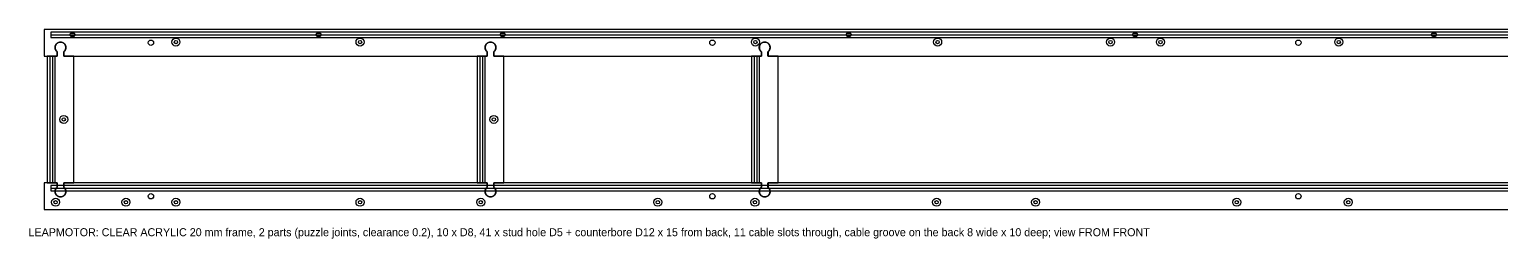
# Model space of a CAD drawing. Header units: millimetres. Extents: x 1 to 4490, y -44 to 271.
# Drawn here: x 1 to 2208, y -44 to 271 of the extents above; entities that cross this region are included whole.
import ezdxf

# ---------------------------------------------------------------- set-up
doc = ezdxf.new("R2010")
doc.units = ezdxf.units.MM
for name, color, linetype in [('ACRYLIC_20_CUT', 7, 'Continuous'), ('CABLE_SLOT_THROUGH', 30, 'Continuous'), ('COUNTERBORE_D12_DEPTH15_BACK', 6, 'Continuous'), ('GROOVE_BACK_8x10_DEEP', 4, 'Continuous'), ('GROOVE_BACK_AXIS', 2, 'Continuous'), ('HOLES_D8', 3, 'Continuous'), ('STUD_HOLE_D5_THROUGH', 1, 'Continuous'), ('TEXT', 8, 'Continuous')]:
    doc.layers.add(name, color=color, linetype=linetype)

msp = doc.modelspace()

# ---------------------------------------------------------------- linework, layer by layer
at = {"layer": 'ACRYLIC_20_CUT'}
for points in [[(2991, 270.714), (23.535, 270.714), (23.535, 230.714), (42.847, 230.714), (42.847, 237.015), (42.446, 237.344), (42.436, 237.353), (42.054, 237.711), (42.045, 237.72), (41.687, 238.102), (41.678, 238.112), (41.346, 238.517), (41.338, 238.527), (41.033, 238.953), (41.026, 238.964), (40.749, 239.408), (40.743, 239.419), (40.496, 239.881), (40.49, 239.893), (40.274, 240.37), (40.269, 240.382), (40.085, 240.872), (40.081, 240.884), (39.929, 241.385), (39.925, 241.398), (39.806, 241.908), (39.804, 241.92), (39.718, 242.437), (39.717, 242.45), (39.665, 242.971), (39.665, 242.984), (39.647, 243.507), (39.647, 243.52), (39.665, 244.043), (39.665, 244.057), (39.717, 244.577), (39.718, 244.59), (39.804, 245.107), (39.806, 245.12), (39.925, 245.63), (39.929, 245.642), (40.081, 246.143), (40.085, 246.156), (40.269, 246.646), (40.274, 246.658), (40.49, 247.135), (40.496, 247.146), (40.743, 247.608), (40.749, 247.619), (41.026, 248.064), (41.033, 248.075), (41.338, 248.5), (41.346, 248.511), (41.678, 248.915), (41.687, 248.925), (42.045, 249.307), (42.054, 249.317), (42.436, 249.674), (42.446, 249.683), (42.85, 250.015), (42.861, 250.023), (43.286, 250.328), (43.297, 250.335), (43.742, 250.612), (43.753, 250.618), (44.215, 250.865), (44.226, 250.871), (44.703, 251.087), (44.715, 251.092), (45.205, 251.276), (45.218, 251.281), (45.719, 251.432), (45.731, 251.436), (46.241, 251.555), (46.254, 251.557), (46.771, 251.643), (46.784, 251.644), (47.305, 251.696), (47.318, 251.696), (47.841, 251.714), (47.854, 251.714), (48.377, 251.696), (48.39, 251.696), (48.911, 251.644), (48.924, 251.643), (49.441, 251.557), (49.453, 251.555), (49.963, 251.436), (49.976, 251.432), (50.477, 251.281), (50.489, 251.276), (50.979, 251.092), (50.991, 251.087), (51.468, 250.871), (51.48, 250.865), (51.942, 250.618), (51.953, 250.612), (52.398, 250.335), (52.408, 250.328), (52.834, 250.023), (52.844, 250.015), (53.249, 249.683), (53.259, 249.674), (53.641, 249.317), (53.65, 249.307), (54.008, 248.925), (54.017, 248.915), (54.349, 248.511), (54.357, 248.5), (54.662, 248.075), (54.669, 248.064), (54.945, 247.619), (54.952, 247.608), (55.199, 247.146), (55.204, 247.135), (55.421, 246.658), (55.426, 246.646), (55.61, 246.156), (55.614, 246.143), (55.766, 245.642), (55.77, 245.63), (55.888, 245.12), (55.891, 245.107), (55.976, 244.59), (55.978, 244.577), (56.029, 244.057), (56.03, 244.043), (56.047, 243.52), (56.047, 243.507), (56.03, 242.984), (56.029, 242.971), (55.978, 242.45), (55.976, 242.437), (55.891, 241.92), (55.888, 241.908), (55.77, 241.398), (55.766, 241.385), (55.614, 240.884), (55.61, 240.872), (55.426, 240.382), (55.421, 240.37), (55.204, 239.893), (55.199, 239.881), (54.952, 239.419), (54.945, 239.408), (54.669, 238.964), (54.662, 238.953), (54.357, 238.527), (54.349, 238.517), (54.017, 238.112), (54.008, 238.102), (53.65, 237.72), (53.641, 237.711), (53.259, 237.353), (53.249, 237.344), (52.847, 237.015), (52.847, 230.714), (687.485, 230.714), (687.485, 237.015), (687.083, 237.344), (687.074, 237.353), (686.692, 237.711), (686.682, 237.72), (686.324, 238.102), (686.316, 238.112), (685.984, 238.517), (685.976, 238.527), (685.671, 238.953), (685.664, 238.964), (685.387, 239.408), (685.381, 239.419), (685.134, 239.881), (685.128, 239.893), (684.912, 240.37), (684.907, 240.382), (684.723, 240.872), (684.718, 240.884), (684.566, 241.385), (684.563, 241.398), (684.444, 241.908), (684.442, 241.92), (684.356, 242.437), (684.355, 242.45), (684.303, 242.971), (684.302, 242.984), (684.285, 243.507), (684.285, 243.52), (684.302, 244.043), (684.303, 244.057), (684.355, 244.577), (684.356, 244.59), (684.442, 245.107), (684.444, 245.12), (684.563, 245.63), (684.566, 245.642), (684.718, 246.143), (684.723, 246.156), (684.907, 246.646), (684.912, 246.658), (685.128, 247.135), (685.134, 247.146), (685.381, 247.608), (685.387, 247.619), (685.664, 248.064), (685.671, 248.075), (685.976, 248.5), (685.984, 248.511), (686.316, 248.915), (686.324, 248.925), (686.682, 249.307), (686.692, 249.317), (687.074, 249.674), (687.083, 249.683), (687.488, 250.015), (687.499, 250.023), (687.924, 250.328), (687.935, 250.335), (688.38, 250.612), (688.391, 250.618), (688.853, 250.865), (688.864, 250.871), (689.341, 251.087), (689.353, 251.092), (689.843, 251.276), (689.856, 251.281), (690.357, 251.432), (690.369, 251.436), (690.879, 251.555), (690.892, 251.557), (691.408, 251.643), (691.421, 251.644), (691.942, 251.696), (691.955, 251.696), (692.479, 251.714), (692.492, 251.714), (693.015, 251.696), (693.028, 251.696), (693.549, 251.644), (693.562, 251.643), (694.078, 251.557), (694.091, 251.555), (694.601, 251.436), (694.614, 251.432), (695.115, 251.281), (695.127, 251.276), (695.617, 251.092), (695.629, 251.087), (696.106, 250.871), (696.118, 250.865), (696.579, 250.618), (696.591, 250.612), (697.035, 250.335), (697.046, 250.328), (697.472, 250.023), (697.482, 250.015), (697.887, 249.683), (697.897, 249.674), (698.279, 249.317), (698.288, 249.307), (698.646, 248.925), (698.654, 248.915), (698.987, 248.511), (698.995, 248.5), (699.299, 248.075), (699.307, 248.064), (699.583, 247.619), (699.59, 247.608), (699.837, 247.146), (699.842, 247.135), (700.058, 246.658), (700.063, 246.646), (700.248, 246.156), (700.252, 246.143), (700.404, 245.642), (700.407, 245.63), (700.526, 245.12), (700.529, 245.107), (700.614, 244.59), (700.616, 244.577), (700.667, 244.057), (700.668, 244.043), (700.685, 243.52), (700.685, 243.507), (700.668, 242.984), (700.667, 242.971), (700.616, 242.45), (700.614, 242.437), (700.529, 241.92), (700.526, 241.908), (700.407, 241.398), (700.404, 241.385), (700.252, 240.884), (700.248, 240.872), (700.063, 240.382), (700.058, 240.37), (699.842, 239.893), (699.837, 239.881), (699.59, 239.419), (699.583, 239.408), (699.307, 238.964), (699.299, 238.953), (698.995, 238.527), (698.987, 238.517), (698.654, 238.112), (698.646, 238.102), (698.288, 237.72), (698.279, 237.711), (697.897, 237.353), (697.887, 237.344), (697.485, 237.015), (697.485, 230.714), (1098.532, 230.714), (1098.532, 237.015), (1098.13, 237.344), (1098.12, 237.353), (1097.738, 237.711), (1097.729, 237.72), (1097.371, 238.102), (1097.363, 238.112), (1097.03, 238.517), (1097.022, 238.527), (1096.718, 238.953), (1096.71, 238.964), (1096.434, 239.408), (1096.427, 239.419), (1096.181, 239.881), (1096.175, 239.893), (1095.959, 240.37), (1095.954, 240.382), (1095.769, 240.872), (1095.765, 240.884), (1095.613, 241.385), (1095.61, 241.398), (1095.491, 241.908), (1095.488, 241.92), (1095.403, 242.437), (1095.401, 242.45), (1095.35, 242.971), (1095.349, 242.984), (1095.332, 243.507), (1095.332, 243.52), (1095.349, 244.043), (1095.35, 244.057), (1095.401, 244.577), (1095.403, 244.59), (1095.488, 245.107), (1095.491, 245.12), (1095.61, 245.63), (1095.613, 245.642), (1095.765, 246.143), (1095.769, 246.156), (1095.954, 246.646), (1095.959, 246.658), (1096.175, 247.135), (1096.181, 247.146), (1096.427, 247.608), (1096.434, 247.619), (1096.71, 248.064), (1096.718, 248.075), (1097.022, 248.5), (1097.03, 248.511), (1097.363, 248.915), (1097.371, 248.925), (1097.729, 249.307), (1097.738, 249.317), (1098.12, 249.674), (1098.13, 249.683), (1098.535, 250.015), (1098.545, 250.023), (1098.971, 250.328), (1098.982, 250.335), (1099.426, 250.612), (1099.438, 250.618), (1099.899, 250.865), (1099.911, 250.871), (1100.388, 251.087), (1100.4, 251.092), (1100.89, 251.276), (1100.902, 251.281), (1101.403, 251.432), (1101.416, 251.436), (1101.926, 251.555), (1101.939, 251.557), (1102.455, 251.643), (1102.468, 251.644), (1102.989, 251.696), (1103.002, 251.696), (1103.525, 251.714), (1103.538, 251.714), (1104.062, 251.696), (1104.075, 251.696), (1104.596, 251.644), (1104.609, 251.643), (1105.125, 251.557), (1105.138, 251.555), (1105.648, 251.436), (1105.66, 251.432), (1106.161, 251.281), (1106.174, 251.276), (1106.664, 251.092), (1106.676, 251.087), (1107.153, 250.871), (1107.164, 250.865), (1107.626, 250.618), (1107.637, 250.612), (1108.082, 250.335), (1108.093, 250.328), (1108.518, 250.023), (1108.529, 250.015), (1108.934, 249.683), (1108.943, 249.674), (1109.325, 249.317), (1109.335, 249.307), (1109.693, 248.925), (1109.701, 248.915), (1110.033, 248.511), (1110.041, 248.5), (1110.346, 248.075), (1110.353, 248.064), (1110.63, 247.619), (1110.636, 247.608), (1110.883, 247.146), (1110.889, 247.135), (1111.105, 246.658), (1111.11, 246.646), (1111.295, 246.156), (1111.299, 246.143), (1111.451, 245.642), (1111.454, 245.63), (1111.573, 245.12), (1111.575, 245.107), (1111.661, 244.59), (1111.662, 244.577), (1111.714, 244.057), (1111.715, 244.043), (1111.732, 243.52), (1111.732, 243.507), (1111.715, 242.984), (1111.714, 242.971), (1111.662, 242.45), (1111.661, 242.437), (1111.575, 241.92), (1111.573, 241.908), (1111.454, 241.398), (1111.451, 241.385), (1111.299, 240.884), (1111.295, 240.872), (1111.11, 240.382), (1111.105, 240.37), (1110.889, 239.893), (1110.883, 239.881), (1110.636, 239.419), (1110.63, 239.408), (1110.353, 238.964), (1110.346, 238.953), (1110.041, 238.527), (1110.033, 238.517), (1109.701, 238.112), (1109.693, 238.102), (1109.335, 237.72), (1109.325, 237.711), (1108.943, 237.353), (1108.934, 237.344), (1108.532, 237.015), (1108.532, 230.714), (2445.377, 230.714)], [(2390.598, 40), (1108.532, 40), (1108.532, 33.699), (1108.934, 33.369), (1108.943, 33.361), (1109.325, 33.003), (1109.335, 32.994), (1109.693, 32.611), (1109.701, 32.602), (1110.033, 32.197), (1110.041, 32.187), (1110.346, 31.761), (1110.353, 31.75), (1110.63, 31.306), (1110.636, 31.294), (1110.883, 30.833), (1110.889, 30.821), (1111.105, 30.344), (1111.11, 30.332), (1111.295, 29.842), (1111.299, 29.83), (1111.451, 29.329), (1111.454, 29.316), (1111.573, 28.806), (1111.575, 28.793), (1111.661, 28.277), (1111.662, 28.264), (1111.714, 27.743), (1111.715, 27.73), (1111.732, 27.207), (1111.732, 27.193), (1111.715, 26.67), (1111.714, 26.657), (1111.662, 26.136), (1111.661, 26.123), (1111.575, 25.607), (1111.573, 25.594), (1111.454, 25.084), (1111.451, 25.071), (1111.299, 24.57), (1111.295, 24.558), (1111.11, 24.068), (1111.105, 24.056), (1110.889, 23.579), (1110.883, 23.567), (1110.636, 23.106), (1110.63, 23.094), (1110.353, 22.65), (1110.346, 22.639), (1110.041, 22.213), (1110.033, 22.203), (1109.701, 21.798), (1109.693, 21.789), (1109.335, 21.406), (1109.325, 21.397), (1108.943, 21.039), (1108.934, 21.031), (1108.529, 20.699), (1108.518, 20.691), (1108.093, 20.386), (1108.082, 20.378), (1107.637, 20.102), (1107.626, 20.095), (1107.164, 19.849), (1107.153, 19.843), (1106.676, 19.627), (1106.664, 19.622), (1106.174, 19.437), (1106.161, 19.433), (1105.66, 19.281), (1105.648, 19.278), (1105.138, 19.159), (1105.125, 19.156), (1104.609, 19.071), (1104.596, 19.069), (1104.075, 19.018), (1104.062, 19.017), (1103.538, 19), (1103.525, 19), (1103.002, 19.017), (1102.989, 19.018), (1102.468, 19.069), (1102.455, 19.071), (1101.939, 19.156), (1101.926, 19.159), (1101.416, 19.278), (1101.403, 19.281), (1100.902, 19.433), (1100.89, 19.437), (1100.4, 19.622), (1100.388, 19.627), (1099.911, 19.843), (1099.899, 19.849), (1099.438, 20.095), (1099.426, 20.102), (1098.982, 20.378), (1098.971, 20.386), (1098.545, 20.691), (1098.535, 20.699), (1098.13, 21.031), (1098.12, 21.039), (1097.738, 21.397), (1097.729, 21.406), (1097.371, 21.789), (1097.363, 21.798), (1097.03, 22.203), (1097.022, 22.213), (1096.718, 22.639), (1096.71, 22.65), (1096.434, 23.094), (1096.427, 23.106), (1096.181, 23.567), (1096.175, 23.579), (1095.959, 24.056), (1095.954, 24.068), (1095.769, 24.558), (1095.765, 24.57), (1095.613, 25.071), (1095.61, 25.084), (1095.491, 25.594), (1095.488, 25.607), (1095.403, 26.123), (1095.401, 26.136), (1095.35, 26.657), (1095.349, 26.67), (1095.332, 27.193), (1095.332, 27.207), (1095.349, 27.73), (1095.35, 27.743), (1095.401, 28.264), (1095.403, 28.277), (1095.488, 28.793), (1095.491, 28.806), (1095.61, 29.316), (1095.613, 29.329), (1095.765, 29.83), (1095.769, 29.842), (1095.954, 30.332), (1095.959, 30.344), (1096.175, 30.821), (1096.181, 30.833), (1096.427, 31.294), (1096.434, 31.306), (1096.71, 31.75), (1096.718, 31.761), (1097.022, 32.187), (1097.03, 32.197), (1097.363, 32.602), (1097.371, 32.611), (1097.729, 32.994), (1097.738, 33.003), (1098.12, 33.361), (1098.13, 33.369), (1098.532, 33.699), (1098.532, 40), (697.485, 40), (697.485, 33.699), (697.887, 33.369), (697.897, 33.361), (698.279, 33.003), (698.288, 32.994), (698.646, 32.611), (698.654, 32.602), (698.987, 32.197), (698.995, 32.187), (699.299, 31.761), (699.307, 31.75), (699.583, 31.306), (699.59, 31.294), (699.837, 30.833), (699.842, 30.821), (700.058, 30.344), (700.063, 30.332), (700.248, 29.842), (700.252, 29.83), (700.404, 29.329), (700.407, 29.316), (700.526, 28.806), (700.529, 28.793), (700.614, 28.277), (700.616, 28.264), (700.667, 27.743), (700.668, 27.73), (700.685, 27.207), (700.685, 27.193), (700.668, 26.67), (700.667, 26.657), (700.616, 26.136), (700.614, 26.123), (700.529, 25.607), (700.526, 25.594), (700.407, 25.084), (700.404, 25.071), (700.252, 24.57), (700.248, 24.558), (700.063, 24.068), (700.058, 24.056), (699.842, 23.579), (699.837, 23.567), (699.59, 23.106), (699.583, 23.094), (699.307, 22.65), (699.299, 22.639), (698.995, 22.213), (698.987, 22.203), (698.654, 21.798), (698.646, 21.789), (698.288, 21.406), (698.279, 21.397), (697.897, 21.039), (697.887, 21.031), (697.482, 20.699), (697.472, 20.691), (697.046, 20.386), (697.035, 20.378), (696.591, 20.102), (696.579, 20.095), (696.118, 19.849), (696.106, 19.843), (695.629, 19.627), (695.617, 19.622), (695.127, 19.437), (695.115, 19.433), (694.614, 19.281), (694.601, 19.278), (694.091, 19.159), (694.078, 19.156), (693.562, 19.071), (693.549, 19.069), (693.028, 19.018), (693.015, 19.017), (692.492, 19), (692.479, 19), (691.955, 19.017), (691.942, 19.018), (691.421, 19.069), (691.408, 19.071), (690.892, 19.156), (690.879, 19.159), (690.369, 19.278), (690.357, 19.281), (689.856, 19.433), (689.843, 19.437), (689.353, 19.622), (689.341, 19.627), (688.864, 19.843), (688.853, 19.849), (688.391, 20.095), (688.38, 20.102), (687.935, 20.378), (687.924, 20.386), (687.499, 20.691), (687.488, 20.699), (687.083, 21.031), (687.074, 21.039), (686.692, 21.397), (686.682, 21.406), (686.324, 21.789), (686.316, 21.798), (685.984, 22.203), (685.976, 22.213), (685.671, 22.639), (685.664, 22.65), (685.387, 23.094), (685.381, 23.106), (685.134, 23.567), (685.128, 23.579), (684.912, 24.056), (684.907, 24.068), (684.723, 24.558), (684.718, 24.57), (684.566, 25.071), (684.563, 25.084), (684.444, 25.594), (684.442, 25.607), (684.356, 26.123), (684.355, 26.136), (684.303, 26.657), (684.302, 26.67), (684.285, 27.193), (684.285, 27.207), (684.302, 27.73), (684.303, 27.743), (684.355, 28.264), (684.356, 28.277), (684.442, 28.793), (684.444, 28.806), (684.563, 29.316), (684.566, 29.329), (684.718, 29.83), (684.723, 29.842), (684.907, 30.332), (684.912, 30.344), (685.128, 30.821), (685.134, 30.833), (685.381, 31.294), (685.387, 31.306), (685.664, 31.75), (685.671, 31.761), (685.976, 32.187), (685.984, 32.197), (686.316, 32.602), (686.324, 32.611), (686.682, 32.994), (686.692, 33.003), (687.074, 33.361), (687.083, 33.369), (687.485, 33.699), (687.485, 40), (52.847, 40), (52.847, 33.699), (53.249, 33.369), (53.259, 33.361), (53.641, 33.003), (53.65, 32.994), (54.008, 32.611), (54.017, 32.602), (54.349, 32.197), (54.357, 32.187), (54.662, 31.761), (54.669, 31.75), (54.945, 31.306), (54.952, 31.294), (55.199, 30.833), (55.204, 30.821), (55.421, 30.344), (55.426, 30.332), (55.61, 29.842), (55.614, 29.83), (55.766, 29.329), (55.77, 29.316), (55.888, 28.806), (55.891, 28.793), (55.976, 28.277), (55.978, 28.264), (56.029, 27.743), (56.03, 27.73), (56.047, 27.207), (56.047, 27.193), (56.03, 26.67), (56.029, 26.657), (55.978, 26.136), (55.976, 26.123), (55.891, 25.607), (55.888, 25.594), (55.77, 25.084), (55.766, 25.071), (55.614, 24.57), (55.61, 24.558), (55.426, 24.068), (55.421, 24.056), (55.204, 23.579), (55.199, 23.567), (54.952, 23.106), (54.945, 23.094), (54.669, 22.65), (54.662, 22.639), (54.357, 22.213), (54.349, 22.203), (54.017, 21.798), (54.008, 21.789), (53.65, 21.406), (53.641, 21.397), (53.259, 21.039), (53.249, 21.031), (52.844, 20.699), (52.834, 20.691), (52.408, 20.386), (52.398, 20.378), (51.953, 20.102), (51.942, 20.095), (51.48, 19.849), (51.468, 19.843), (50.991, 19.627), (50.979, 19.622), (50.489, 19.437), (50.477, 19.433), (49.976, 19.281), (49.963, 19.278), (49.453, 19.159), (49.441, 19.156), (48.924, 19.071), (48.911, 19.069), (48.39, 19.018), (48.377, 19.017), (47.854, 19), (47.841, 19), (47.318, 19.017), (47.305, 19.018), (46.784, 19.069), (46.771, 19.071), (46.254, 19.156), (46.241, 19.159), (45.731, 19.278), (45.719, 19.281), (45.218, 19.433), (45.205, 19.437), (44.715, 19.622), (44.703, 19.627), (44.226, 19.843), (44.215, 19.849), (43.753, 20.095), (43.742, 20.102), (43.297, 20.378), (43.286, 20.386), (42.861, 20.691), (42.85, 20.699), (42.446, 21.031), (42.436, 21.039), (42.054, 21.397), (42.045, 21.406), (41.687, 21.789), (41.678, 21.798), (41.346, 22.203), (41.338, 22.213), (41.033, 22.639), (41.026, 22.65), (40.749, 23.094), (40.743, 23.106), (40.496, 23.567), (40.49, 23.579), (40.274, 24.056), (40.269, 24.068), (40.085, 24.558), (40.081, 24.57), (39.929, 25.071), (39.925, 25.084), (39.806, 25.594), (39.804, 25.607), (39.718, 26.123), (39.717, 26.136), (39.665, 26.657), (39.665, 26.67), (39.647, 27.193), (39.647, 27.207), (39.665, 27.73), (39.665, 27.743), (39.717, 28.264), (39.718, 28.277), (39.804, 28.793), (39.806, 28.806), (39.925, 29.316), (39.929, 29.329), (40.081, 29.83), (40.085, 29.842), (40.269, 30.332), (40.274, 30.344), (40.49, 30.821), (40.496, 30.833), (40.743, 31.294), (40.749, 31.306), (41.026, 31.75), (41.033, 31.761), (41.338, 32.187), (41.346, 32.197), (41.678, 32.602), (41.687, 32.611), (42.045, 32.994), (42.054, 33.003), (42.436, 33.361), (42.446, 33.369), (42.847, 33.699), (42.847, 40), (23.535, 40), (23.535, 0), (2991, 0)]]:
    msp.add_lwpolyline(points, dxfattribs=at)
for points in [[(55.779, 244.558), (55.694, 245.074), (55.575, 245.584), (55.423, 246.085), (55.238, 246.575), (55.022, 247.052), (54.776, 247.514), (54.499, 247.958), (54.194, 248.384), (53.862, 248.788), (53.504, 249.171), (53.122, 249.528), (52.717, 249.861), (52.292, 250.165), (51.847, 250.442), (51.386, 250.689), (50.909, 250.905), (50.419, 251.089), (49.918, 251.241), (49.408, 251.36), (48.892, 251.445), (48.371, 251.497), (47.847, 251.514), (47.324, 251.497), (46.803, 251.445), (46.287, 251.36), (45.777, 251.241), (45.276, 251.089), (44.786, 250.905), (44.309, 250.689), (43.847, 250.442), (43.403, 250.165), (42.977, 249.861), (42.573, 249.528), (42.19, 249.171), (41.833, 248.788), (41.501, 248.384), (41.196, 247.958), (40.919, 247.514), (40.672, 247.052), (40.456, 246.575), (40.272, 246.085), (40.12, 245.584), (40.001, 245.074), (39.916, 244.558), (39.864, 244.037), (39.847, 243.514), (39.864, 242.99), (39.916, 242.469), (40.001, 241.953), (40.12, 241.443), (40.272, 240.942), (40.456, 240.452), (40.672, 239.975), (40.919, 239.514), (41.196, 239.069), (41.501, 238.644), (41.833, 238.239), (42.19, 237.857), (42.573, 237.499), (42.977, 237.167), (43.047, 237.117), (43.047, 230.714), (27.847, 230.714), (27.847, 40), (43.047, 40), (43.047, 33.597), (42.977, 33.547), (42.573, 33.215), (42.19, 32.857), (41.833, 32.475), (41.501, 32.07), (41.196, 31.645), (40.919, 31.2), (40.672, 30.738), (40.456, 30.261), (40.272, 29.772), (40.12, 29.271), (40.001, 28.761), (39.916, 28.244), (39.864, 27.723), (39.847, 27.2), (39.864, 26.677), (39.916, 26.156), (40.001, 25.639), (40.12, 25.129), (40.272, 24.628), (40.456, 24.139), (40.672, 23.662), (40.919, 23.2), (41.196, 22.755), (41.501, 22.33), (41.833, 21.925), (42.19, 21.543), (42.573, 21.185), (42.977, 20.853), (43.403, 20.548), (43.847, 20.272), (44.309, 20.025), (44.786, 19.809), (45.276, 19.625), (45.777, 19.473), (46.287, 19.354), (46.803, 19.268), (47.324, 19.217), (47.847, 19.2), (48.371, 19.217), (48.892, 19.268), (49.408, 19.354), (49.918, 19.473), (50.419, 19.625), (50.909, 19.809), (51.386, 20.025), (51.847, 20.272), (52.292, 20.548), (52.717, 20.853), (53.122, 21.185), (53.504, 21.543), (53.862, 21.925), (54.194, 22.33), (54.499, 22.755), (54.776, 23.2), (55.022, 23.662), (55.238, 24.139), (55.423, 24.628), (55.575, 25.129), (55.694, 25.639), (55.779, 26.156), (55.83, 26.677), (55.847, 27.2), (55.83, 27.723), (55.779, 28.244), (55.694, 28.761), (55.575, 29.271), (55.423, 29.772), (55.238, 30.261), (55.022, 30.738), (54.776, 31.2), (54.499, 31.645), (54.194, 32.07), (53.862, 32.475), (53.504, 32.857), (53.122, 33.215), (52.717, 33.547), (52.647, 33.597), (52.647, 40), (67.847, 40), (67.847, 230.714), (52.647, 230.714), (52.647, 237.117), (52.717, 237.167), (53.122, 237.499), (53.504, 237.857), (53.862, 238.239), (54.194, 238.644), (54.499, 239.069), (54.776, 239.514), (55.022, 239.975), (55.238, 240.452), (55.423, 240.942), (55.575, 241.443), (55.694, 241.953), (55.779, 242.469), (55.83, 242.99), (55.847, 243.514), (55.83, 244.037), (55.779, 244.558)], [(700.417, 244.558), (700.331, 245.074), (700.213, 245.584), (700.061, 246.085), (699.876, 246.575), (699.66, 247.052), (699.413, 247.514), (699.137, 247.958), (698.832, 248.384), (698.5, 248.788), (698.142, 249.171), (697.76, 249.528), (697.355, 249.861), (696.93, 250.165), (696.485, 250.442), (696.023, 250.689), (695.547, 250.905), (695.057, 251.089), (694.556, 251.241), (694.046, 251.36), (693.529, 251.445), (693.008, 251.497), (692.485, 251.514), (691.962, 251.497), (691.441, 251.445), (690.924, 251.36), (690.415, 251.241), (689.914, 251.089), (689.424, 250.905), (688.947, 250.689), (688.485, 250.442), (688.041, 250.165), (687.615, 249.861), (687.21, 249.528), (686.828, 249.171), (686.47, 248.788), (686.138, 248.384), (685.833, 247.958), (685.557, 247.514), (685.31, 247.052), (685.094, 246.575), (684.91, 246.085), (684.758, 245.584), (684.639, 245.074), (684.554, 244.558), (684.502, 244.037), (684.485, 243.514), (684.502, 242.99), (684.554, 242.469), (684.639, 241.953), (684.758, 241.443), (684.91, 240.942), (685.094, 240.452), (685.31, 239.975), (685.557, 239.514), (685.833, 239.069), (686.138, 238.644), (686.47, 238.239), (686.828, 237.857), (687.21, 237.499), (687.615, 237.167), (687.685, 237.117), (687.685, 230.714), (672.485, 230.714), (672.485, 40), (687.685, 40), (687.685, 33.597), (687.615, 33.547), (687.21, 33.215), (686.828, 32.857), (686.47, 32.475), (686.138, 32.07), (685.833, 31.645), (685.557, 31.2), (685.31, 30.738), (685.094, 30.261), (684.91, 29.772), (684.758, 29.271), (684.639, 28.761), (684.554, 28.244), (684.502, 27.723), (684.485, 27.2), (684.502, 26.677), (684.554, 26.156), (684.639, 25.639), (684.758, 25.129), (684.91, 24.628), (685.094, 24.139), (685.31, 23.662), (685.557, 23.2), (685.833, 22.755), (686.138, 22.33), (686.47, 21.925), (686.828, 21.543), (687.21, 21.185), (687.615, 20.853), (688.041, 20.548), (688.485, 20.272), (688.947, 20.025), (689.424, 19.809), (689.914, 19.625), (690.415, 19.473), (690.924, 19.354), (691.441, 19.268), (691.962, 19.217), (692.485, 19.2), (693.008, 19.217), (693.529, 19.268), (694.046, 19.354), (694.556, 19.473), (695.057, 19.625), (695.547, 19.809), (696.023, 20.025), (696.485, 20.272), (696.93, 20.548), (697.355, 20.853), (697.76, 21.185), (698.142, 21.543), (698.5, 21.925), (698.832, 22.33), (699.137, 22.755), (699.413, 23.2), (699.66, 23.662), (699.876, 24.139), (700.061, 24.628), (700.213, 25.129), (700.331, 25.639), (700.417, 26.156), (700.468, 26.677), (700.485, 27.2), (700.468, 27.723), (700.417, 28.244), (700.331, 28.761), (700.213, 29.271), (700.061, 29.772), (699.876, 30.261), (699.66, 30.738), (699.413, 31.2), (699.137, 31.645), (698.832, 32.07), (698.5, 32.475), (698.142, 32.857), (697.76, 33.215), (697.355, 33.547), (697.285, 33.597), (697.285, 40), (712.485, 40), (712.485, 230.714), (697.285, 230.714), (697.285, 237.117), (697.355, 237.167), (697.76, 237.499), (698.142, 237.857), (698.5, 238.239), (698.832, 238.644), (699.137, 239.069), (699.413, 239.514), (699.66, 239.975), (699.876, 240.452), (700.061, 240.942), (700.213, 241.443), (700.331, 241.953), (700.417, 242.469), (700.468, 242.99), (700.485, 243.514), (700.468, 244.037), (700.417, 244.558)], [(1111.463, 244.558), (1111.378, 245.074), (1111.259, 245.584), (1111.107, 246.085), (1110.923, 246.575), (1110.707, 247.052), (1110.46, 247.514), (1110.184, 247.958), (1109.879, 248.384), (1109.547, 248.788), (1109.189, 249.171), (1108.807, 249.528), (1108.402, 249.861), (1107.976, 250.165), (1107.532, 250.442), (1107.07, 250.689), (1106.593, 250.905), (1106.103, 251.089), (1105.602, 251.241), (1105.093, 251.36), (1104.576, 251.445), (1104.055, 251.497), (1103.532, 251.514), (1103.009, 251.497), (1102.488, 251.445), (1101.971, 251.36), (1101.461, 251.241), (1100.96, 251.089), (1100.47, 250.905), (1099.994, 250.689), (1099.532, 250.442), (1099.087, 250.165), (1098.662, 249.861), (1098.257, 249.528), (1097.875, 249.171), (1097.517, 248.788), (1097.185, 248.384), (1096.88, 247.958), (1096.604, 247.514), (1096.357, 247.052), (1096.141, 246.575), (1095.956, 246.085), (1095.804, 245.584), (1095.686, 245.074), (1095.6, 244.558), (1095.549, 244.037), (1095.532, 243.514), (1095.549, 242.99), (1095.6, 242.469), (1095.686, 241.953), (1095.804, 241.443), (1095.956, 240.942), (1096.141, 240.452), (1096.357, 239.975), (1096.604, 239.514), (1096.88, 239.069), (1097.185, 238.644), (1097.517, 238.239), (1097.875, 237.857), (1098.257, 237.499), (1098.662, 237.167), (1098.732, 237.117), (1098.732, 230.714), (1083.532, 230.714), (1083.532, 40), (1098.732, 40), (1098.732, 33.597), (1098.662, 33.547), (1098.257, 33.215), (1097.875, 32.857), (1097.517, 32.475), (1097.185, 32.07), (1096.88, 31.645), (1096.604, 31.2), (1096.357, 30.738), (1096.141, 30.261), (1095.956, 29.772), (1095.804, 29.271), (1095.686, 28.761), (1095.6, 28.244), (1095.549, 27.723), (1095.532, 27.2), (1095.549, 26.677), (1095.6, 26.156), (1095.686, 25.639), (1095.804, 25.129), (1095.956, 24.628), (1096.141, 24.139), (1096.357, 23.662), (1096.604, 23.2), (1096.88, 22.755), (1097.185, 22.33), (1097.517, 21.925), (1097.875, 21.543), (1098.257, 21.185), (1098.662, 20.853), (1099.087, 20.548), (1099.532, 20.272), (1099.994, 20.025), (1100.47, 19.809), (1100.96, 19.625), (1101.461, 19.473), (1101.971, 19.354), (1102.488, 19.268), (1103.009, 19.217), (1103.532, 19.2), (1104.055, 19.217), (1104.576, 19.268), (1105.093, 19.354), (1105.602, 19.473), (1106.103, 19.625), (1106.593, 19.809), (1107.07, 20.025), (1107.532, 20.272), (1107.976, 20.548), (1108.402, 20.853), (1108.807, 21.185), (1109.189, 21.543), (1109.547, 21.925), (1109.879, 22.33), (1110.184, 22.755), (1110.46, 23.2), (1110.707, 23.662), (1110.923, 24.139), (1111.107, 24.628), (1111.259, 25.129), (1111.378, 25.639), (1111.463, 26.156), (1111.515, 26.677), (1111.532, 27.2), (1111.515, 27.723), (1111.463, 28.244), (1111.378, 28.761), (1111.259, 29.271), (1111.107, 29.772), (1110.923, 30.261), (1110.707, 30.738), (1110.46, 31.2), (1110.184, 31.645), (1109.879, 32.07), (1109.547, 32.475), (1109.189, 32.857), (1108.807, 33.215), (1108.402, 33.547), (1108.332, 33.597), (1108.332, 40), (1123.532, 40), (1123.532, 230.714), (1108.332, 230.714), (1108.332, 237.117), (1108.402, 237.167), (1108.807, 237.499), (1109.189, 237.857), (1109.547, 238.239), (1109.879, 238.644), (1110.184, 239.069), (1110.46, 239.514), (1110.707, 239.975), (1110.923, 240.452), (1111.107, 240.942), (1111.259, 241.443), (1111.378, 241.953), (1111.463, 242.469), (1111.515, 242.99), (1111.532, 243.514), (1111.515, 244.037), (1111.463, 244.558)]]:
    msp.add_lwpolyline(points, close=True, dxfattribs=at)
at = {"layer": 'CABLE_SLOT_THROUGH'}
for points in [[(63.651, 264.704), (63.457, 264.675), (63.267, 264.628), (63.082, 264.561), (62.905, 264.478), (62.736, 264.377), (62.579, 264.26), (62.433, 264.128), (62.301, 263.982), (62.184, 263.825), (62.083, 263.656), (62, 263.479), (61.933, 263.294), (61.886, 263.104), (61.857, 262.91), (61.847, 262.714), (61.857, 262.518), (61.886, 262.323), (61.933, 262.133), (62, 261.948), (62.083, 261.771), (62.184, 261.603), (62.301, 261.445), (62.433, 261.299), (62.579, 261.168), (62.736, 261.051), (62.905, 260.95), (63.082, 260.866), (63.267, 260.8), (63.457, 260.752), (63.651, 260.723), (63.847, 260.714), (65.847, 260.714), (67.847, 260.714), (68.043, 260.723), (68.238, 260.752), (68.428, 260.8), (68.613, 260.866), (68.79, 260.95), (68.958, 261.051), (69.116, 261.168), (69.262, 261.299), (69.393, 261.445), (69.51, 261.603), (69.611, 261.771), (69.695, 261.948), (69.761, 262.133), (69.809, 262.323), (69.838, 262.518), (69.847, 262.714), (69.838, 262.91), (69.809, 263.104), (69.761, 263.294), (69.695, 263.479), (69.611, 263.656), (69.51, 263.825), (69.393, 263.982), (69.262, 264.128), (69.116, 264.26), (68.958, 264.377), (68.79, 264.478), (68.613, 264.561), (68.428, 264.628), (68.238, 264.675), (68.043, 264.704), (67.847, 264.714), (65.847, 264.714), (63.847, 264.714), (63.651, 264.704)], [(432.54, 264.704), (432.346, 264.675), (432.156, 264.628), (431.971, 264.561), (431.794, 264.478), (431.625, 264.377), (431.468, 264.26), (431.322, 264.128), (431.19, 263.982), (431.073, 263.825), (430.973, 263.656), (430.889, 263.479), (430.823, 263.294), (430.775, 263.104), (430.746, 262.91), (430.736, 262.714), (430.746, 262.518), (430.775, 262.323), (430.823, 262.133), (430.889, 261.948), (430.973, 261.771), (431.073, 261.603), (431.19, 261.445), (431.322, 261.299), (431.468, 261.168), (431.625, 261.051), (431.794, 260.95), (431.971, 260.866), (432.156, 260.8), (432.346, 260.752), (432.54, 260.723), (432.736, 260.714), (434.736, 260.714), (436.736, 260.714), (436.932, 260.723), (437.127, 260.752), (437.317, 260.8), (437.502, 260.866), (437.679, 260.95), (437.848, 261.051), (438.005, 261.168), (438.151, 261.299), (438.282, 261.445), (438.399, 261.603), (438.5, 261.771), (438.584, 261.948), (438.65, 262.133), (438.698, 262.323), (438.727, 262.518), (438.736, 262.714), (438.727, 262.91), (438.698, 263.104), (438.65, 263.294), (438.584, 263.479), (438.5, 263.656), (438.399, 263.825), (438.282, 263.982), (438.151, 264.128), (438.005, 264.26), (437.848, 264.377), (437.679, 264.478), (437.502, 264.561), (437.317, 264.628), (437.127, 264.675), (436.932, 264.704), (436.736, 264.714), (434.736, 264.714), (432.736, 264.714), (432.54, 264.704)], [(708.591, 264.704), (708.396, 264.675), (708.206, 264.628), (708.021, 264.561), (707.844, 264.478), (707.675, 264.377), (707.518, 264.26), (707.372, 264.128), (707.241, 263.982), (707.124, 263.825), (707.023, 263.656), (706.939, 263.479), (706.873, 263.294), (706.825, 263.104), (706.796, 262.91), (706.787, 262.714), (706.796, 262.518), (706.825, 262.323), (706.873, 262.133), (706.939, 261.948), (707.023, 261.771), (707.124, 261.603), (707.241, 261.445), (707.372, 261.299), (707.518, 261.168), (707.675, 261.051), (707.844, 260.95), (708.021, 260.866), (708.206, 260.8), (708.396, 260.752), (708.591, 260.723), (708.787, 260.714), (710.787, 260.714), (712.787, 260.714), (712.983, 260.723), (713.177, 260.752), (713.367, 260.8), (713.552, 260.866), (713.729, 260.95), (713.898, 261.051), (714.055, 261.168), (714.201, 261.299), (714.333, 261.445), (714.45, 261.603), (714.55, 261.771), (714.634, 261.948), (714.7, 262.133), (714.748, 262.323), (714.777, 262.518), (714.787, 262.714), (714.777, 262.91), (714.748, 263.104), (714.7, 263.294), (714.634, 263.479), (714.55, 263.656), (714.45, 263.825), (714.333, 263.982), (714.201, 264.128), (714.055, 264.26), (713.898, 264.377), (713.729, 264.478), (713.552, 264.561), (713.367, 264.628), (713.177, 264.675), (712.983, 264.704), (712.787, 264.714), (710.787, 264.714), (708.787, 264.714), (708.591, 264.704)], [(1227.288, 264.704), (1227.093, 264.675), (1226.903, 264.628), (1226.718, 264.561), (1226.541, 264.478), (1226.373, 264.377), (1226.215, 264.26), (1226.069, 264.128), (1225.938, 263.982), (1225.821, 263.825), (1225.72, 263.656), (1225.636, 263.479), (1225.57, 263.294), (1225.522, 263.104), (1225.493, 262.91), (1225.484, 262.714), (1225.493, 262.518), (1225.522, 262.323), (1225.57, 262.133), (1225.636, 261.948), (1225.72, 261.771), (1225.821, 261.603), (1225.938, 261.445), (1226.069, 261.299), (1226.215, 261.168), (1226.373, 261.051), (1226.541, 260.95), (1226.718, 260.866), (1226.903, 260.8), (1227.093, 260.752), (1227.288, 260.723), (1227.484, 260.714), (1229.484, 260.714), (1231.484, 260.714), (1231.68, 260.723), (1231.874, 260.752), (1232.064, 260.8), (1232.249, 260.866), (1232.426, 260.95), (1232.595, 261.051), (1232.752, 261.168), (1232.898, 261.299), (1233.03, 261.445), (1233.147, 261.603), (1233.248, 261.771), (1233.331, 261.948), (1233.398, 262.133), (1233.445, 262.323), (1233.474, 262.518), (1233.484, 262.714), (1233.474, 262.91), (1233.445, 263.104), (1233.398, 263.294), (1233.331, 263.479), (1233.248, 263.656), (1233.147, 263.825), (1233.03, 263.982), (1232.898, 264.128), (1232.752, 264.26), (1232.595, 264.377), (1232.426, 264.478), (1232.249, 264.561), (1232.064, 264.628), (1231.874, 264.675), (1231.68, 264.704), (1231.484, 264.714), (1229.484, 264.714), (1227.484, 264.714), (1227.288, 264.704)], [(1656.64, 264.704), (1656.446, 264.675), (1656.256, 264.628), (1656.071, 264.561), (1655.894, 264.478), (1655.725, 264.377), (1655.568, 264.26), (1655.422, 264.128), (1655.29, 263.982), (1655.174, 263.825), (1655.073, 263.656), (1654.989, 263.479), (1654.923, 263.294), (1654.875, 263.104), (1654.846, 262.91), (1654.837, 262.714), (1654.846, 262.518), (1654.875, 262.323), (1654.923, 262.133), (1654.989, 261.948), (1655.073, 261.771), (1655.174, 261.603), (1655.29, 261.445), (1655.422, 261.299), (1655.568, 261.168), (1655.725, 261.051), (1655.894, 260.95), (1656.071, 260.866), (1656.256, 260.8), (1656.446, 260.752), (1656.64, 260.723), (1656.837, 260.714), (1658.837, 260.714), (1660.837, 260.714), (1661.033, 260.723), (1661.227, 260.752), (1661.417, 260.8), (1661.602, 260.866), (1661.779, 260.95), (1661.948, 261.051), (1662.105, 261.168), (1662.251, 261.299), (1662.383, 261.445), (1662.499, 261.603), (1662.6, 261.771), (1662.684, 261.948), (1662.75, 262.133), (1662.798, 262.323), (1662.827, 262.518), (1662.837, 262.714), (1662.827, 262.91), (1662.798, 263.104), (1662.75, 263.294), (1662.684, 263.479), (1662.6, 263.656), (1662.499, 263.825), (1662.383, 263.982), (1662.251, 264.128), (1662.105, 264.26), (1661.948, 264.377), (1661.779, 264.478), (1661.602, 264.561), (1661.417, 264.628), (1661.227, 264.675), (1661.033, 264.704), (1660.837, 264.714), (1658.837, 264.714), (1656.837, 264.714), (1656.64, 264.704)], [(2104.585, 264.704), (2104.391, 264.675), (2104.2, 264.628), (2104.016, 264.561), (2103.838, 264.478), (2103.67, 264.377), (2103.512, 264.26), (2103.367, 264.128), (2103.235, 263.982), (2103.118, 263.825), (2103.017, 263.656), (2102.933, 263.479), (2102.867, 263.294), (2102.819, 263.104), (2102.791, 262.91), (2102.781, 262.714), (2102.791, 262.518), (2102.819, 262.323), (2102.867, 262.133), (2102.933, 261.948), (2103.017, 261.771), (2103.118, 261.603), (2103.235, 261.445), (2103.367, 261.299), (2103.512, 261.168), (2103.67, 261.051), (2103.838, 260.95), (2104.016, 260.866), (2104.2, 260.8), (2104.391, 260.752), (2104.585, 260.723), (2104.781, 260.714), (2106.781, 260.714), (2108.781, 260.714), (2108.977, 260.723), (2109.171, 260.752), (2109.361, 260.8), (2109.546, 260.866), (2109.724, 260.95), (2109.892, 261.051), (2110.05, 261.168), (2110.195, 261.299), (2110.327, 261.445), (2110.444, 261.603), (2110.545, 261.771), (2110.629, 261.948), (2110.695, 262.133), (2110.742, 262.323), (2110.771, 262.518), (2110.781, 262.714), (2110.771, 262.91), (2110.742, 263.104), (2110.695, 263.294), (2110.629, 263.479), (2110.545, 263.656), (2110.444, 263.825), (2110.327, 263.982), (2110.195, 264.128), (2110.05, 264.26), (2109.892, 264.377), (2109.724, 264.478), (2109.546, 264.561), (2109.361, 264.628), (2109.171, 264.675), (2108.977, 264.704), (2108.781, 264.714), (2106.781, 264.714), (2104.781, 264.714), (2104.585, 264.704)]]:
    msp.add_lwpolyline(points, close=True, dxfattribs=at)
at = {"layer": 'COUNTERBORE_D12_DEPTH15_BACK'}
for centre in [(220.837, 251.613), (496.875, 251.613), (1089.604, 251.613), (1362.827, 251.613), (1621.94, 251.613), (1696.866, 251.613), (1964.085, 251.613), (52.847, 135.357), (697.485, 135.357), (40.535, 11.113), (146.011, 11.113), (220.837, 11.113), (496.875, 11.113), (677.944, 11.113), (943.326, 11.113), (1088.976, 11.113), (1361.181, 11.113), (1509.657, 11.113), (1811.247, 11.113), (1978.363, 11.113)]:
    msp.add_circle(centre, 6, dxfattribs=at)
at = {"layer": 'GROOVE_BACK_8x10_DEEP'}
for points in [[(4479.919, 266.714), (33.535, 266.714), (33.535, 258.714), (4479.919, 258.714), (4479.919, 266.714)], [(39.847, 40), (39.847, 230.714), (31.847, 230.714), (31.847, 40), (39.847, 40)], [(684.485, 40), (684.485, 230.714), (676.485, 230.714), (676.485, 40), (684.485, 40)], [(1095.532, 40), (1095.532, 230.714), (1087.532, 230.714), (1087.532, 40), (1095.532, 40)], [(4442.384, 36), (33.535, 36), (33.535, 28), (4442.384, 28), (4442.384, 36)]]:
    msp.add_lwpolyline(points, close=True, dxfattribs=at)
at = {"layer": 'GROOVE_BACK_AXIS'}
for p, q in [((33.535, 262.714), (4479.919, 262.714)), ((35.847, 230.714), (35.847, 40)), ((680.485, 230.714), (680.485, 40)), ((1091.532, 230.714), (1091.532, 40)), ((33.535, 32), (4442.384, 32))]:
    msp.add_line(p, q, dxfattribs=at)
at = {"layer": 'HOLES_D8'}
for centre in [(183.424, 250.714), (1025.079, 250.714), (1903.523, 250.714), (183.424, 20), (1025.079, 20), (1903.523, 20)]:
    msp.add_circle(centre, 4, dxfattribs=at)
at = {"layer": 'STUD_HOLE_D5_THROUGH'}
for centre in [(220.837, 251.613), (496.875, 251.613), (1089.604, 251.613), (1362.827, 251.613), (1621.94, 251.613), (1696.866, 251.613), (1964.085, 251.613), (52.847, 135.357), (697.485, 135.357), (40.535, 11.113), (146.011, 11.113), (220.837, 11.113), (496.875, 11.113), (677.944, 11.113), (943.326, 11.113), (1088.976, 11.113), (1361.181, 11.113), (1509.657, 11.113), (1811.247, 11.113), (1978.363, 11.113)]:
    msp.add_circle(centre, 2.5, dxfattribs=at)

# ---------------------------------------------------------------- texts
at = {"layer": 'TEXT'}
msp.add_text('LEAPMOTOR: CLEAR ACRYLIC 20 mm frame, 2 parts (puzzle joints, clearance 0.2), 10 x D8, 41 x stud hole D5 + counterbore D12 x 15 from back, 11 cable slots through, cable groove on the back 8 wide x 10 deep; view FROM FRONT', height=12, dxfattribs=at).set_placement((0, -40))

doc.saveas('drawing.dxf')
